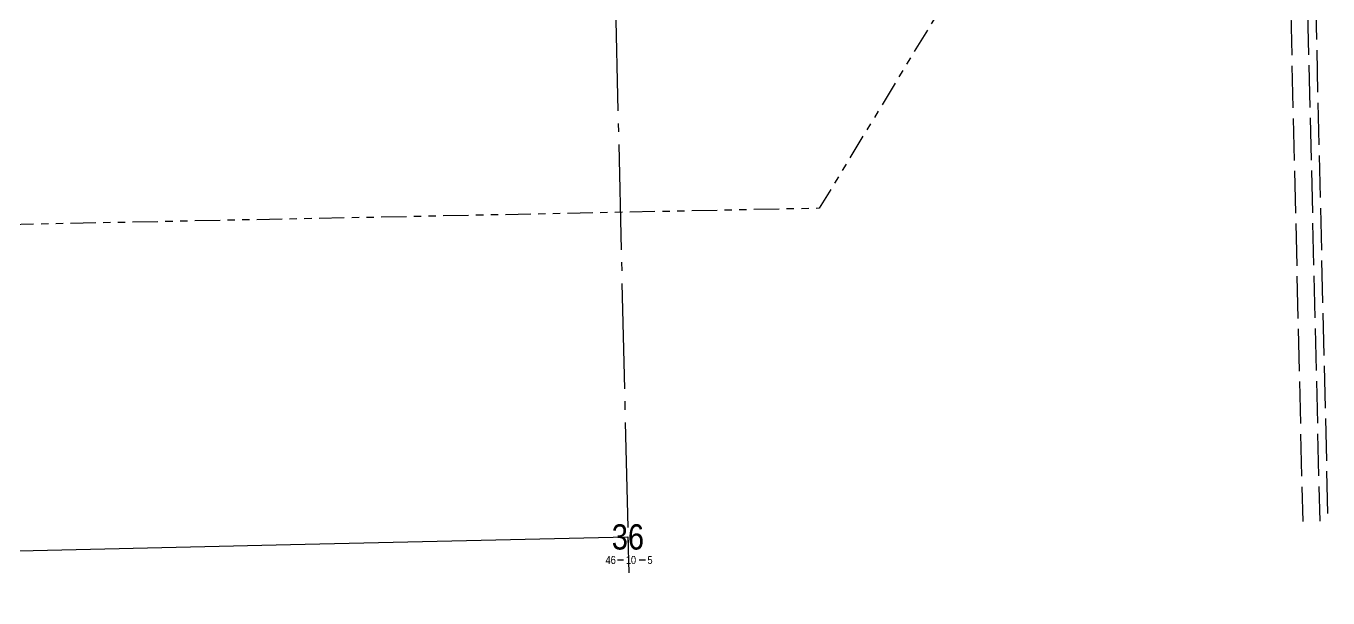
# Model space of a CAD drawing. Extents: x 608923 to 639703, y 5874498 to 5880756.
# Drawn here: x 612050 to 613595, y 5874710 to 5875389 of the extents above; entities that cross this region are included whole.
import ezdxf
from ezdxf.enums import TextEntityAlignment as Align

# ---------------------------------------------------------------- set-up
doc = ezdxf.new("R2010")
doc.units = 0
doc.header["$LTSCALE"] = 5
for name, pattern in [('foc-DRILLPATH', [14.75, 6, -1.75, 1.75, -1.75, 1.75, -1.75]), ('foc-QUARTERLINE', [33, 25, -3, 2, -3]), ('foc-UNSURVEYED', [12.5, 10, -2.5])]:
    doc.linetypes.add(name, pattern=pattern)
for name, color, linetype in [('10', 1, 'Continuous'), ('9', 3, 'Continuous'), ('L-SECLBL', 7, 'Continuous'), ('L-SECQ', 8, 'foc-QUARTERLINE'), ('L-USEC', 7, 'foc-UNSURVEYED'), ('P-PDRILLPATH', 12, 'foc-DRILLPATH'), ('QTR_UTM_Z12', 7, 'Continuous')]:
    doc.layers.add(name, color=color, linetype=linetype)
doc.styles.add('80L', font='ARIALN.TTF', dxfattribs={"height": 10})
doc.styles.add('SIMPLEX', font='ARIALN.TTF')

# ---------------------------------------------------------------- blocks, each defined once
blk = doc.blocks.new('L-SECLBL')
at = {"layer": '9', "color": 7}
for p, q in [((-5.1, -27.8), (-12.3, -27.8)), ((20.7, -27.8), (13.5, -27.8))]:
    blk.add_line(p, q, dxfattribs=at)
at = {"layer": '10', "color": 2, "style": 'SIMPLEX'}
blk.add_attdef('SEC', text='', height=30, dxfattribs=at).set_placement((0, 0), align=Align.MIDDLE)
at = {"layer": '10', "color": 5, "style": '80L'}
blk.add_attdef('TWP', text='', height=9.5, dxfattribs=at).set_placement((-14.4, -27.4), align=Align.MIDDLE_RIGHT)
blk.add_attdef('RGE', text='', height=9.5, dxfattribs=at).set_placement((3.6, -27.4), align=Align.MIDDLE_CENTER)
blk.add_attdef('MER', text='', height=9.5, dxfattribs=at).set_placement((23.2, -27.4), align=Align.MIDDLE_LEFT)

msp = doc.modelspace()

# ---------------------------------------------------------------- linework, layer by layer
at = {"layer": 'L-SECQ', "color": 4, "flags": 128}
msp.add_lwpolyline([(612745.354, 5875578.758), (612765.02, 5874740.236)], dxfattribs=at)
at = {"layer": 'L-USEC'}
for p, q in [((613546.132, 5875592.212), (613564.837, 5874801.272)), ((613566.235, 5875592.711), (613584.94, 5874801.748))]:
    msp.add_line(p, q, dxfattribs=at)
msp.add_lwpolyline([(613594.782, 5874810.95), (613576.405, 5875587.934)], dxfattribs=at)
at = {"layer": 'P-PDRILLPATH', "flags": 128}
msp.add_lwpolyline([(613348.765, 5875763.047), (612991.108, 5875172.989), (610442.387, 5875121.428)], dxfattribs=at)
at = {"layer": 'QTR_UTM_Z12'}
msp.add_lwpolyline([(611974.492, 5874710.492), (611973.224, 5874764.909), (612363.58, 5874773.827), (612764.001, 5874782.975), (612765.004, 5874740.235)], dxfattribs=at)

# ---------------------------------------------------------------- block references
at = {"layer": 'L-SECLBL', "color": 4}
msp.add_blockref('L-SECLBL', (612764.018, 5874782.977), dxfattribs=at).add_auto_attribs({'SEC': '36', 'TWP': '46', 'RGE': '10', 'MER': '5'})

doc.saveas('drawing.dxf')
